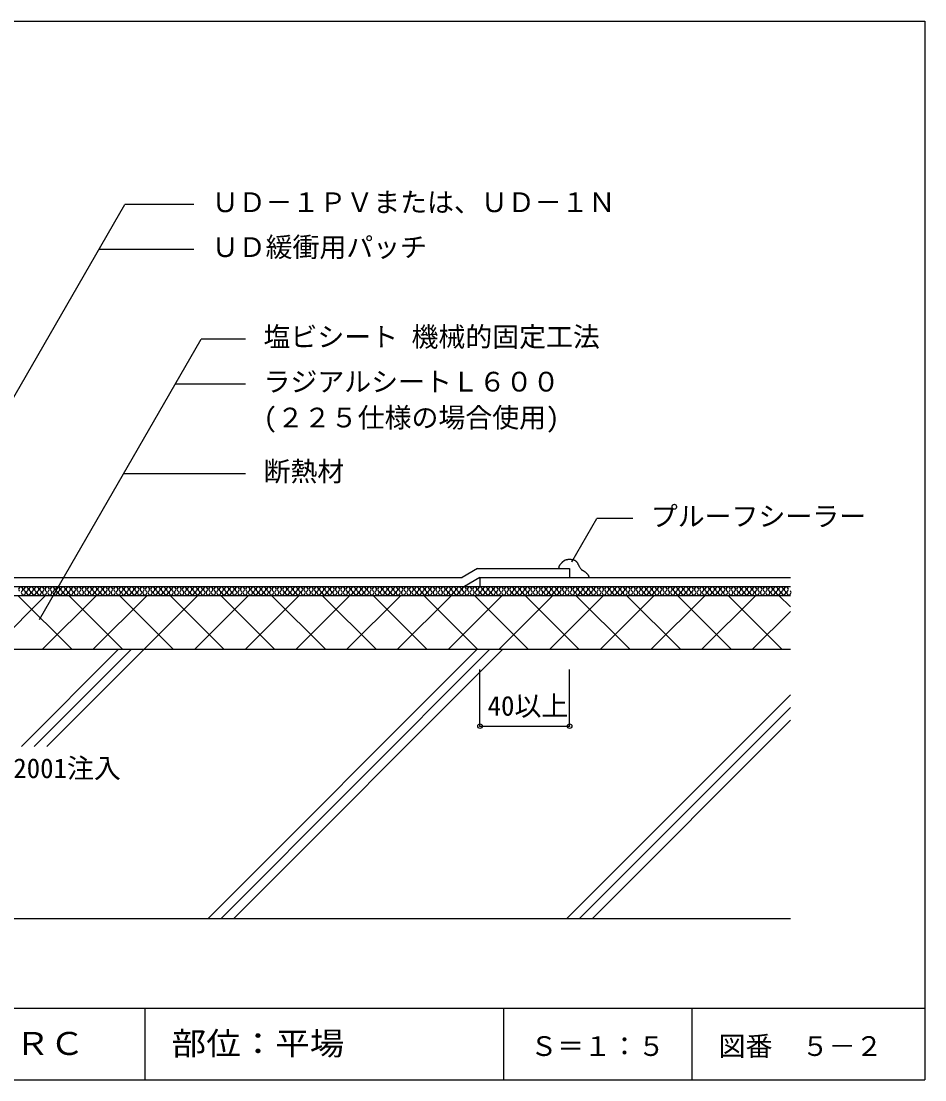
# Model space of a CAD drawing. Units: millimetres, scale not verified. Extents: x -365 to 435, y -625 to 605.
# Drawn here: x -69 to 435, y -625 to -35 of the extents above; entities that cross this region are included whole.
import ezdxf
from ezdxf.enums import TextEntityAlignment as Align

# ---------------------------------------------------------------- set-up
doc = ezdxf.new("R2010")
doc.units = ezdxf.units.MM
doc.header["$LTSCALE"] = 5
doc.header["$PDMODE"] = 32
doc.header["$PDSIZE"] = 2.5
for name, color, linetype in [('2-2_in line', 7, 'Continuous'), ('2-3', 3, 'Continuous'), ('2-4_out line', 2, 'Continuous'), ('2-A_moji', 7, 'Continuous'), ('2-B_dim', 7, 'Continuous'), ('2-D_ハッチ他', 4, 'Continuous'), ('2-E_con他', 4, 'Continuous'), ('F-2', 7, 'Continuous'), ('F-5', 6, 'Continuous'), ('F-7', 1, 'Continuous'), ('F-A', 7, 'Continuous')]:
    doc.layers.add(name, color=color, linetype=linetype)
doc.styles.add('HG丸ｺﾞｼｯｸM-PRO', font='')
doc.styles.add('ＭＳ ゴシック', font='')
doc.styles.get('HG丸ｺﾞｼｯｸM-PRO').set_extended_font_data('HG丸ｺﾞｼｯｸM-PRO')
doc.styles.get('ＭＳ ゴシック').set_extended_font_data('MS Gothic')

msp = doc.modelspace()

# ---------------------------------------------------------------- linework, layer by layer
at = {"layer": '2-2_in line'}
for p, q in [((187.097, -345.164), (178.437, -350.164)), ((187.097, -345.164), (187.097, -350.164)), ((187.097, -345.164), (237.097, -345.164)), ((-107.967, -350.164), (360.189, -350.164)), ((-155.967, -355.164), (360.189, -355.164)), ((-289.811, -385.164), (360.189, -385.164))]:
    msp.add_line(p, q, dxfattribs=at)
for points in [[(231.1, -340.164), (231.118, -340.033), (231.151, -339.808), (231.189, -339.584), (231.234, -339.364), (231.29, -339.147), (231.359, -338.936), (231.406, -338.816), (231.447, -338.724), (231.525, -338.568), (231.612, -338.416), (231.707, -338.267), (231.807, -338.122), (231.912, -337.98), (231.974, -337.898), (232.048, -337.803), (232.178, -337.643), (232.311, -337.485), (232.446, -337.329), (232.584, -337.176), (232.723, -337.024), (232.804, -336.937), (232.89, -336.846), (233.039, -336.69), (233.191, -336.537), (233.346, -336.387), (233.505, -336.24), (233.668, -336.099), (233.765, -336.019), (233.853, -335.951), (234.008, -335.836), (234.167, -335.728), (234.33, -335.628), (234.497, -335.535), (234.669, -335.452), (234.77, -335.408), (234.884, -335.363), (235.084, -335.296), (235.288, -335.239), (235.495, -335.192)], [(235.495, -335.192), (235.704, -335.152), (235.915, -335.119), (236.037, -335.102), (236.186, -335.083), (236.442, -335.056), (236.699, -335.037), (236.955, -335.028), (237.21, -335.03), (237.464, -335.044), (237.61, -335.058), (237.718, -335.072), (237.902, -335.101), (238.086, -335.135), (238.27, -335.173), (238.454, -335.213), (238.639, -335.254), (238.746, -335.277), (238.868, -335.302), (239.079, -335.345), (239.289, -335.391), (239.496, -335.444), (239.698, -335.506), (239.895, -335.582), (240.006, -335.634), (240.105, -335.687), (240.27, -335.79), (240.428, -335.907), (240.579, -336.035), (240.722, -336.172), (240.858, -336.317), (240.934, -336.404), (241.018, -336.506), (241.156, -336.688), (241.286, -336.874), (241.409, -337.064), (241.527, -337.258), (241.64, -337.454), (241.704, -337.569), (241.771, -337.692)], [(241.771, -337.692), (241.885, -337.905), (241.997, -338.12), (242.108, -338.335), (242.219, -338.55), (242.33, -338.767), (242.395, -338.892), (242.483, -339.061), (242.64, -339.35), (242.804, -339.635), (242.979, -339.912), (243.168, -340.178), (243.373, -340.431), (243.501, -340.571), (243.547, -340.618), (243.629, -340.697), (243.713, -340.774), (243.8, -340.848), (243.889, -340.919), (243.98, -340.987), (244.034, -341.025), (244.124, -341.084), (244.282, -341.18), (244.443, -341.272), (244.606, -341.361), (244.769, -341.45), (244.93, -341.542), (245.021, -341.597), (245.114, -341.657), (245.27, -341.764), (245.422, -341.877), (245.571, -341.995), (245.719, -342.115), (245.865, -342.237), (245.949, -342.308), (246.055, -342.398), (246.237, -342.553), (246.416, -342.71), (246.591, -342.871), (246.761, -343.038)], [(246.761, -343.038), (246.925, -343.211), (247.016, -343.315), (247.067, -343.378), (247.154, -343.487), (247.236, -343.599), (247.314, -343.715), (247.387, -343.833), (247.454, -343.955), (247.49, -344.026), (247.536, -344.128), (247.608, -344.307), (247.67, -344.489), (247.724, -344.675), (247.773, -344.864), (247.819, -345.053), (247.845, -345.164)]]:
    msp.add_lwpolyline(points, dxfattribs=at)
at = {"layer": '2-3'}
msp.add_line((-289.811, -535.164), (360.189, -535.164), dxfattribs=at)
at = {"layer": '2-4_out line'}
for p, q in [((185.758, -340.164), (177.097, -345.164)), ((185.758, -340.164), (237.097, -340.164)), ((237.097, -340.164), (237.097, -345.164)), ((-101.313, -345.164), (177.097, -345.164)), ((237.097, -345.164), (360.189, -345.164))]:
    msp.add_line(p, q, dxfattribs=at)
at = {"layer": '2-A_moji'}
for p, q in [((-133.034, -348.908), (-10.905, -137.375)), ((27.552, -137.375), (-10.905, -137.375)), ((27.552, -162.375), (-25.339, -162.375)), ((-58.596, -368.569), (31.583, -212.375)), ((56.42, -212.375), (31.583, -212.375)), ((56.42, -237.375), (17.149, -237.375)), ((56.42, -287.375), (-11.718, -287.375)), ((238.248, -336.549), (252.205, -312.375)), ((272.392, -312.375), (252.205, -312.375))]:
    msp.add_line(p, q, dxfattribs=at)
at = {"layer": '2-B_dim'}
for p, q in [((187.097, -428.031), (187.097, -396.568)), ((237.097, -428.031), (237.097, -396.568)), ((187.097, -428.031), (237.097, -428.031))]:
    msp.add_line(p, q, dxfattribs=at)
at = {"layer": '2-B_dim', "color": 1}
for p in [(187.097, -428.031), (237.097, -428.031)]:
    msp.add_point(p, dxfattribs=at)
at = {"layer": '2-D_ハッチ他'}
for p, q in [((-85.089, -385.164), (-55.089, -355.164)), ((-70.52, -355.164), (-40.52, -385.164)), ((-56.805, -385.164), (-26.805, -355.164)), ((-42.236, -355.164), (-12.236, -385.164)), ((-28.521, -385.164), (1.479, -355.164)), ((-13.952, -355.164), (16.048, -385.164)), ((-0.237, -385.164), (29.763, -355.164)), ((14.332, -355.164), (44.332, -385.164)), ((28.048, -385.164), (58.048, -355.164)), ((42.617, -355.164), (72.617, -385.164)), ((56.332, -385.164), (86.332, -355.164)), ((70.901, -355.164), (100.901, -385.164)), ((84.616, -385.164), (114.616, -355.164)), ((99.185, -355.164), (129.185, -385.164)), ((112.901, -385.164), (142.901, -355.164)), ((127.469, -355.164), (157.469, -385.164)), ((141.185, -385.164), (171.185, -355.164)), ((155.754, -355.164), (185.754, -385.164)), ((169.469, -385.164), (199.469, -355.164)), ((184.038, -355.164), (214.038, -385.164)), ((197.753, -385.164), (227.753, -355.164)), ((212.322, -355.164), (242.322, -385.164)), ((226.038, -385.164), (256.038, -355.164)), ((240.606, -355.164), (270.606, -385.164)), ((254.322, -385.164), (284.322, -355.164)), ((268.891, -355.164), (298.891, -385.164)), ((282.606, -385.164), (312.606, -355.164)), ((297.175, -355.164), (327.175, -385.164)), ((310.89, -385.164), (340.89, -355.164)), ((325.459, -355.164), (355.459, -385.164)), ((353.744, -355.164), (360.189, -361.609)), ((339.175, -385.164), (360.189, -364.15))]:
    msp.add_line(p, q, dxfattribs=at)
for centre, start, end in [((-68.96, -351.705), 307.52351, 232.47649), ((-67.488, -353.622), 127.52351, 52.47649), ((-66.016, -351.705), 307.52351, 232.47649), ((-64.544, -353.622), 127.52351, 52.47649), ((-63.072, -351.705), 307.52351, 232.47649), ((-61.6, -353.622), 127.52351, 52.47649), ((-60.128, -351.705), 307.52351, 232.47649), ((-58.656, -353.622), 127.52351, 52.47649), ((-57.184, -351.705), 307.52351, 232.47649), ((-55.712, -353.622), 127.52351, 52.47649), ((-54.24, -351.705), 307.52351, 232.47649), ((-52.768, -353.622), 127.52351, 52.47649), ((-51.296, -351.705), 307.52351, 232.47649), ((-49.824, -353.622), 127.52351, 52.47649), ((-48.352, -351.705), 307.52351, 232.47649), ((-46.88, -353.622), 127.52351, 52.47649), ((-45.408, -351.705), 307.52351, 232.47649), ((-43.936, -353.622), 127.52351, 52.47649), ((-42.465, -351.705), 307.52351, 232.47649), ((-40.993, -353.622), 127.52351, 52.47649), ((-39.521, -351.705), 307.52351, 232.47649), ((-38.049, -353.622), 127.52351, 52.47649), ((-36.577, -351.705), 307.52351, 232.47649), ((-35.105, -353.622), 127.52351, 52.47649), ((-33.633, -351.705), 307.52351, 232.47649), ((-32.161, -353.622), 127.52351, 52.47649), ((-30.689, -351.705), 307.52351, 232.47649), ((-29.217, -353.622), 127.52351, 52.47649), ((-27.745, -351.705), 307.52351, 232.47649), ((-26.273, -353.622), 127.52351, 52.47649), ((-24.801, -351.705), 307.52351, 232.47649), ((-23.329, -353.622), 127.52351, 52.47649), ((-21.857, -351.705), 307.52351, 232.47649), ((-20.385, -353.622), 127.52351, 52.47649), ((-18.913, -351.705), 307.52351, 232.47649), ((-17.441, -353.622), 127.52351, 52.47649), ((-15.969, -351.705), 307.52351, 232.47649), ((-14.497, -353.622), 127.52351, 52.47649), ((-13.025, -351.705), 307.52351, 232.47649), ((-11.553, -353.622), 127.52351, 52.47649), ((-10.081, -351.705), 307.52351, 232.47649), ((-8.609, -353.622), 127.52351, 52.47649), ((-7.137, -351.705), 307.52351, 232.47649), ((-5.666, -353.622), 127.52351, 52.47649), ((-4.194, -351.705), 307.52351, 232.47649), ((-2.722, -353.622), 127.52351, 52.47649), ((-1.25, -351.705), 307.52351, 232.47649), ((0.222, -353.622), 127.52351, 52.47649), ((1.694, -351.705), 307.52351, 232.47649), ((3.166, -353.622), 127.52351, 52.47649), ((4.638, -351.705), 307.52351, 232.47649), ((6.11, -353.622), 127.52351, 52.47649), ((7.582, -351.705), 307.52351, 232.47649), ((9.054, -353.622), 127.52351, 52.47649), ((10.526, -351.705), 307.52351, 232.47649), ((11.998, -353.622), 127.52351, 52.47649), ((13.47, -351.705), 307.52351, 232.47649), ((14.942, -353.622), 127.52351, 52.47649), ((16.414, -351.705), 307.52351, 232.47649), ((17.886, -353.622), 127.52351, 52.47649), ((19.358, -351.705), 307.52351, 232.47649), ((20.83, -353.622), 127.52351, 52.47649), ((22.302, -351.705), 307.52351, 232.47649), ((23.774, -353.622), 127.52351, 52.47649), ((25.246, -351.705), 307.52351, 232.47649), ((26.718, -353.622), 127.52351, 52.47649), ((28.19, -351.705), 307.52351, 232.47649), ((29.662, -353.622), 127.52351, 52.47649), ((31.133, -351.705), 307.52351, 232.47649), ((32.605, -353.622), 127.52351, 52.47649), ((34.077, -351.705), 307.52351, 232.47649), ((35.549, -353.622), 127.52351, 52.47649), ((37.021, -351.705), 307.52351, 232.47649), ((38.493, -353.622), 127.52351, 52.47649), ((39.965, -351.705), 307.52351, 232.47649), ((41.437, -353.622), 127.52351, 52.47649), ((42.909, -351.705), 307.52351, 232.47649), ((44.381, -353.622), 127.52351, 52.47649), ((45.853, -351.705), 307.52351, 232.47649), ((47.325, -353.622), 127.52351, 52.47649), ((48.797, -351.705), 307.52351, 232.47649), ((50.269, -353.622), 127.52351, 52.47649), ((51.741, -351.705), 307.52351, 232.47649), ((53.213, -353.622), 127.52351, 52.47649), ((54.685, -351.705), 307.52351, 232.47649), ((56.157, -353.622), 127.52351, 52.47649), ((57.629, -351.705), 307.52351, 232.47649), ((59.101, -353.622), 127.52351, 52.47649), ((60.573, -351.705), 307.52351, 232.47649), ((62.045, -353.622), 127.52351, 52.47649), ((63.517, -351.705), 307.52351, 232.47649), ((64.989, -353.622), 127.52351, 52.47649), ((66.461, -351.705), 307.52351, 232.47649), ((67.932, -353.622), 127.52351, 52.47649), ((69.404, -351.705), 307.52351, 232.47649), ((70.876, -353.622), 127.52351, 52.47649), ((72.348, -351.705), 307.52351, 232.47649), ((73.82, -353.622), 127.52351, 52.47649), ((75.292, -351.705), 307.52351, 232.47649), ((76.764, -353.622), 127.52351, 52.47649), ((78.236, -351.705), 307.52351, 232.47649), ((79.708, -353.622), 127.52351, 52.47649), ((81.18, -351.705), 307.52351, 232.47649), ((82.652, -353.622), 127.52351, 52.47649), ((84.124, -351.705), 307.52351, 232.47649), ((85.596, -353.622), 127.52351, 52.47649), ((87.068, -351.705), 307.52351, 232.47649), ((88.54, -353.622), 127.52351, 52.47649), ((90.012, -351.705), 307.52351, 232.47649), ((91.484, -353.622), 127.52351, 52.47649), ((92.956, -351.705), 307.52351, 232.47649), ((94.428, -353.622), 127.52351, 52.47649), ((95.9, -351.705), 307.52351, 232.47649), ((97.372, -353.622), 127.52351, 52.47649), ((98.844, -351.705), 307.52351, 232.47649), ((100.316, -353.622), 127.52351, 52.47649), ((101.788, -351.705), 307.52351, 232.47649), ((103.26, -353.622), 127.52351, 52.47649), ((104.731, -351.705), 307.52351, 232.47649), ((106.203, -353.622), 127.52351, 52.47649), ((107.675, -351.705), 307.52351, 232.47649), ((109.147, -353.622), 127.52351, 52.47649), ((110.619, -351.705), 307.52351, 232.47649), ((112.091, -353.622), 127.52351, 52.47649), ((113.563, -351.705), 307.52351, 232.47649), ((115.035, -353.622), 127.52351, 52.47649), ((116.507, -351.705), 307.52351, 232.47649), ((117.979, -353.622), 127.52351, 52.47649), ((119.451, -351.705), 307.52351, 232.47649), ((120.923, -353.622), 127.52351, 52.47649), ((122.395, -351.705), 307.52351, 232.47649), ((123.867, -353.622), 127.52351, 52.47649), ((125.339, -351.705), 307.52351, 232.47649), ((126.811, -353.622), 127.52351, 52.47649), ((128.283, -351.705), 307.52351, 232.47649), ((129.755, -353.622), 127.52351, 52.47649), ((131.227, -351.705), 307.52351, 232.47649), ((132.699, -353.622), 127.52351, 52.47649), ((134.171, -351.705), 307.52351, 232.47649), ((135.643, -353.622), 127.52351, 52.47649), ((137.115, -351.705), 307.52351, 232.47649), ((138.587, -353.622), 127.52351, 52.47649), ((140.059, -351.705), 307.52351, 232.47649), ((141.531, -353.622), 127.52351, 52.47649), ((143.002, -351.705), 307.52351, 232.47649), ((144.474, -353.622), 127.52351, 52.47649), ((145.946, -351.705), 307.52351, 232.47649), ((147.418, -353.622), 127.52351, 52.47649), ((148.89, -351.705), 307.52351, 232.47649), ((150.362, -353.622), 127.52351, 52.47649), ((151.834, -351.705), 307.52351, 232.47649), ((153.306, -353.622), 127.52351, 52.47649), ((154.778, -351.705), 307.52351, 232.47649), ((156.25, -353.622), 127.52351, 52.47649), ((157.722, -351.705), 307.52351, 232.47649), ((159.194, -353.622), 127.52351, 52.47649), ((160.666, -351.705), 307.52351, 232.47649), ((162.138, -353.622), 127.52351, 52.47649), ((163.61, -351.705), 307.52351, 232.47649), ((165.082, -353.622), 127.52351, 52.47649), ((166.554, -351.705), 307.52351, 232.47649), ((168.026, -353.622), 127.52351, 52.47649), ((169.498, -351.705), 307.52351, 232.47649), ((170.97, -353.622), 127.52351, 52.47649), ((172.442, -351.705), 307.52351, 232.47649), ((173.914, -353.622), 127.52351, 52.47649), ((175.386, -351.705), 307.52351, 232.47649), ((176.858, -353.622), 127.52351, 52.47649), ((178.33, -351.705), 307.52351, 232.47649), ((179.801, -353.622), 127.52351, 52.47649), ((181.273, -351.705), 307.52351, 232.47649), ((182.745, -353.622), 127.52351, 52.47649), ((184.217, -351.705), 307.52351, 232.47649), ((185.689, -353.622), 127.52351, 52.47649), ((187.161, -351.705), 307.52351, 232.47649), ((188.633, -353.622), 127.52351, 52.47649), ((190.105, -351.705), 307.52351, 232.47649), ((191.577, -353.622), 127.52351, 52.47649), ((193.049, -351.705), 307.52351, 232.47649), ((194.521, -353.622), 127.52351, 52.47649), ((195.993, -351.705), 307.52351, 232.47649), ((197.465, -353.622), 127.52351, 52.47649), ((198.937, -351.705), 307.52351, 232.47649), ((200.409, -353.622), 127.52351, 52.47649), ((201.881, -351.705), 307.52351, 232.47649), ((203.353, -353.622), 127.52351, 52.47649), ((204.825, -351.705), 307.52351, 232.47649), ((206.297, -353.622), 127.52351, 52.47649), ((207.769, -351.705), 307.52351, 232.47649), ((209.241, -353.622), 127.52351, 52.47649), ((210.713, -351.705), 307.52351, 232.47649), ((212.185, -353.622), 127.52351, 52.47649), ((213.657, -351.705), 307.52351, 232.47649), ((215.129, -353.622), 127.52351, 52.47649), ((216.6, -351.705), 307.52351, 232.47649), ((218.072, -353.622), 127.52351, 52.47649), ((219.544, -351.705), 307.52351, 232.47649), ((221.016, -353.622), 127.52351, 52.47649), ((222.488, -351.705), 307.52351, 232.47649), ((223.96, -353.622), 127.52351, 52.47649), ((225.432, -351.705), 307.52351, 232.47649), ((226.904, -353.622), 127.52351, 52.47649), ((228.376, -351.705), 307.52351, 232.47649), ((229.848, -353.622), 127.52351, 52.47649), ((231.32, -351.705), 307.52351, 232.47649), ((232.792, -353.622), 127.52351, 52.47649), ((234.264, -351.705), 307.52351, 232.47649), ((235.736, -353.622), 127.52351, 52.47649), ((237.208, -351.705), 307.52351, 232.47649), ((238.68, -353.622), 127.52351, 52.47649), ((240.152, -351.705), 307.52351, 232.47649), ((241.624, -353.622), 127.52351, 52.47649), ((243.096, -351.705), 307.52351, 232.47649), ((244.568, -353.622), 127.52351, 52.47649), ((246.04, -351.705), 307.52351, 232.47649), ((247.512, -353.622), 127.52351, 52.47649), ((248.984, -351.705), 307.52351, 232.47649), ((250.456, -353.622), 127.52351, 52.47649), ((251.928, -351.705), 307.52351, 232.47649), ((253.399, -353.622), 127.52351, 52.47649), ((254.871, -351.705), 307.52351, 232.47649), ((256.343, -353.622), 127.52351, 52.47649), ((257.815, -351.705), 307.52351, 232.47649), ((259.287, -353.622), 127.52351, 52.47649), ((260.759, -351.705), 307.52351, 232.47649), ((262.231, -353.622), 127.52351, 52.47649), ((263.703, -351.705), 307.52351, 232.47649), ((265.175, -353.622), 127.52351, 52.47649), ((266.647, -351.705), 307.52351, 232.47649), ((268.119, -353.622), 127.52351, 52.47649), ((269.591, -351.705), 307.52351, 232.47649), ((271.063, -353.622), 127.52351, 52.47649), ((272.535, -351.705), 307.52351, 232.47649), ((274.007, -353.622), 127.52351, 52.47649), ((275.479, -351.705), 307.52351, 232.47649), ((276.951, -353.622), 127.52351, 52.47649), ((278.423, -351.705), 307.52351, 232.47649), ((279.895, -353.622), 127.52351, 52.47649), ((281.367, -351.705), 307.52351, 232.47649), ((282.839, -353.622), 127.52351, 52.47649), ((284.311, -351.705), 307.52351, 232.47649), ((285.783, -353.622), 127.52351, 52.47649), ((287.255, -351.705), 307.52351, 232.47649), ((288.727, -353.622), 127.52351, 52.47649), ((290.198, -351.705), 307.52351, 232.47649), ((291.67, -353.622), 127.52351, 52.47649), ((293.142, -351.705), 307.52351, 232.47649), ((294.614, -353.622), 127.52351, 52.47649), ((296.086, -351.705), 307.52351, 232.47649), ((297.558, -353.622), 127.52351, 52.47649), ((299.03, -351.705), 307.52351, 232.47649), ((300.502, -353.622), 127.52351, 52.47649), ((301.974, -351.705), 307.52351, 232.47649), ((303.446, -353.622), 127.52351, 52.47649), ((304.918, -351.705), 307.52351, 232.47649), ((306.39, -353.622), 127.52351, 52.47649), ((307.862, -351.705), 307.52351, 232.47649), ((309.334, -353.622), 127.52351, 52.47649), ((310.806, -351.705), 307.52351, 232.47649), ((312.278, -353.622), 127.52351, 52.47649), ((313.75, -351.705), 307.52351, 232.47649), ((315.222, -353.622), 127.52351, 52.47649), ((316.694, -351.705), 307.52351, 232.47649), ((318.166, -353.622), 127.52351, 52.47649), ((319.638, -351.705), 307.52351, 232.47649), ((321.11, -353.622), 127.52351, 52.47649), ((322.582, -351.705), 307.52351, 232.47649), ((324.054, -353.622), 127.52351, 52.47649), ((325.526, -351.705), 307.52351, 232.47649), ((326.997, -353.622), 127.52351, 52.47649), ((328.469, -351.705), 307.52351, 232.47649), ((329.941, -353.622), 127.52351, 52.47649), ((331.413, -351.705), 307.52351, 232.47649), ((332.885, -353.622), 127.52351, 52.47649), ((334.357, -351.705), 307.52351, 232.47649), ((335.829, -353.622), 127.52351, 52.47649), ((337.301, -351.705), 307.52351, 232.47649), ((338.773, -353.622), 127.52351, 52.47649), ((340.245, -351.705), 307.52351, 232.47649), ((341.717, -353.622), 127.52351, 52.47649), ((343.189, -351.705), 307.52351, 232.47649), ((344.661, -353.622), 127.52351, 52.47649), ((346.133, -351.705), 307.52351, 232.47649), ((347.605, -353.622), 127.52351, 52.47649), ((349.077, -351.705), 307.52351, 232.47649), ((350.549, -353.622), 127.52351, 52.47649), ((352.021, -351.705), 307.52351, 232.47649), ((353.493, -353.622), 127.52351, 52.47649), ((354.965, -351.705), 307.52351, 232.47649), ((356.437, -353.622), 127.52351, 52.47649), ((357.909, -351.705), 307.52351, 232.47649), ((359.381, -353.622), 127.52351, 52.47649)]:
    msp.add_arc(centre, 1.208, start, end, dxfattribs=at)
at = {"layer": '2-E_con他'}
for p, q in [((-68.647, -439.434), (-14.377, -385.164)), ((-61.575, -439.434), (-7.306, -385.164)), ((-54.504, -439.434), (-0.234, -385.164)), ((35.623, -535.164), (185.623, -385.164)), ((42.694, -535.164), (192.694, -385.164)), ((49.766, -535.164), (199.766, -385.164)), ((235.623, -535.164), (360.189, -410.598)), ((242.694, -535.164), (360.189, -417.669)), ((249.766, -535.164), (360.189, -424.741))]:
    msp.add_line(p, q, dxfattribs=at)
at = {"layer": 'F-2'}
for p, q in [((0.189, -585.164), (0.189, -625.164)), ((200.189, -585.164), (200.189, -625.164)), ((305.189, -585.164), (305.189, -625.164))]:
    msp.add_line(p, q, dxfattribs=at)
at = {"layer": 'F-5'}
msp.add_line((-364.811, -585.164), (435.189, -585.164), dxfattribs=at)
at = {"layer": 'F-7'}
for p, q in [((-364.811, -35.164), (435.189, -35.164)), ((435.189, -35.164), (435.189, -625.164)), ((-364.811, -625.164), (435.189, -625.164))]:
    msp.add_line(p, q, dxfattribs=at)

# ---------------------------------------------------------------- texts
at = {"layer": '2-A_moji', "style": 'ＭＳ ゴシック'}
for s, p in [('ＵＤ－１ＰＶまたは、ＵＤ－１Ｎ', (37.552, -144.875)), ('ＵＤ緩衝用パッチ', (37.552, -169.875)), ('塩ビシート 機械的固定工法', (66.42, -219.875)), ('ラジアルシートＬ６００', (66.42, -244.875)), ('(２２５仕様の場合使用)', (66.42, -264.875)), ('断熱材', (66.42, -294.875)), ('プルーフシーラー', (282.392, -319.875)), ('ＥＬ-2001注入', (-110.625, -460.304))]:
    msp.add_text(s, height=11, dxfattribs=at).set_placement(p, align=Align.BOTTOM_LEFT)
at = {"layer": '2-B_dim', "style": 'ＭＳ ゴシック'}
msp.add_text('40以上', height=11, dxfattribs=at).set_placement((191.365, -425.531), align=Align.BOTTOM_LEFT)
at = {"layer": 'F-A', "style": 'HG丸ｺﾞｼｯｸM-PRO', "width": 1.1}
for s, p in [('下地：ＲＣ', (-129.811, -615.164)), ('部位：平場', (15.189, -615.164))]:
    msp.add_text(s, height=12.83, dxfattribs=at).set_placement(p, align=Align.BOTTOM_LEFT)
at = {"layer": 'F-A', "style": 'HG丸ｺﾞｼｯｸM-PRO'}
for s, p in [('Ｓ＝１：５', (215.189, -615.164)), ('図番', (320.189, -615.164)), ('５－２', (366.606, -615.164))]:
    msp.add_text(s, height=11, dxfattribs=at).set_placement(p, align=Align.BOTTOM_LEFT)

doc.saveas('drawing.dxf')
